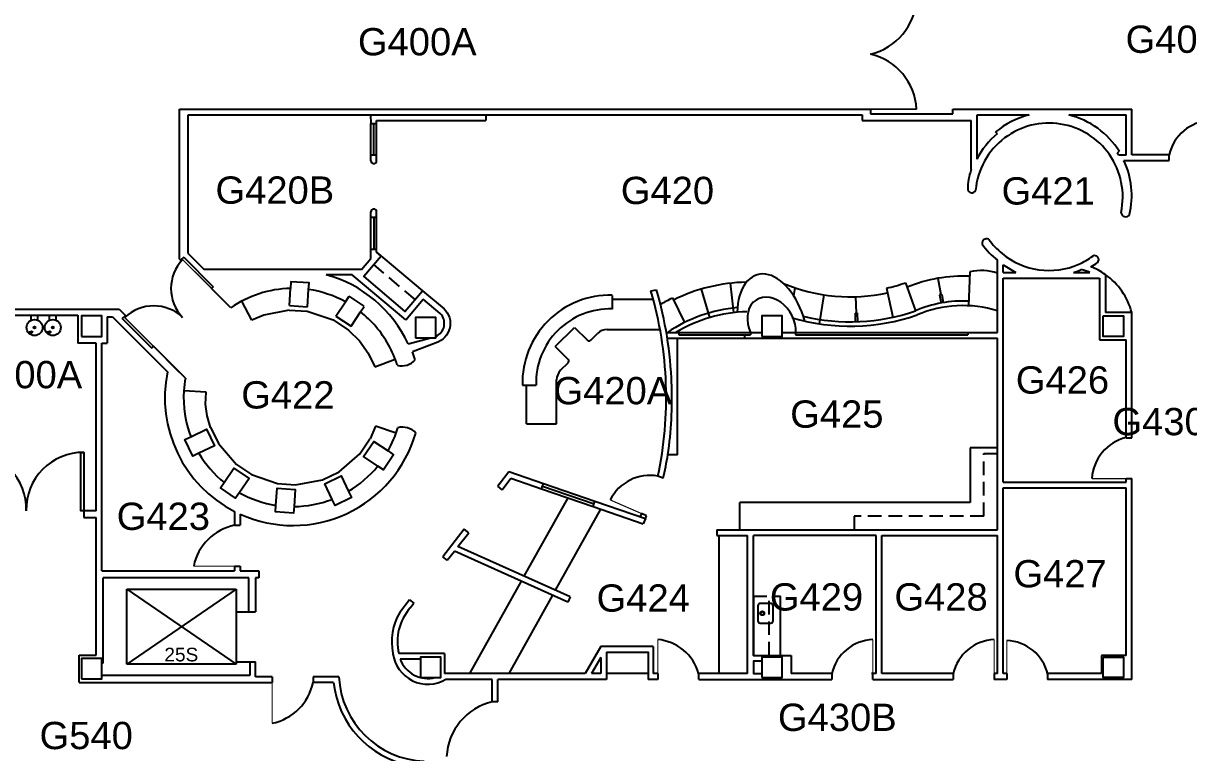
# Model space of a CAD drawing. Header units: inches. Extents: x -3386 to 4701, y -741 to 3764.
# Drawn here: x 2020 to 3045, y 1288 to 1929 of the extents above; entities that cross this region are included whole.
import ezdxf
from ezdxf.enums import TextEntityAlignment as Align

# ---------------------------------------------------------------- set-up
doc = ezdxf.new("R2010")
doc.units = ezdxf.units.IN
doc.header["$LTSCALE"] = 96
doc.header["$MEASUREMENT"] = 0
doc.linetypes.add('HIDDEN2', pattern=[0.1875, 0.125, -0.0625])
doc.layers.get('0').update_dxf_attribs({"linetype": 'CONTINUOUS'})
for name, color, linetype in [('A-ANNO-ROOM', 4, 'CONTINUOUS'), ('A-ANNO-TEXT', 4, 'CONTINUOUS'), ('A-COLS', 5, 'CONTINUOUS'), ('A-DOOR', 2, 'CONTINUOUS'), ('A-FLOR-CASE', 3, 'CONTINUOUS'), ('A-FLOR-CASE-UPPR', 3, 'HIDDEN2'), ('A-FLOR-EVTR', 1, 'CONTINUOUS'), ('A-FLOR-PFIX', 2, 'CONTINUOUS'), ('A-GLAZ', 2, 'CONTINUOUS'), ('A-GLAZ-SILL', 1, 'CONTINUOUS'), ('A-WALL-FULL', 6, 'CONTINUOUS')]:
    doc.layers.add(name, color=color, linetype=linetype)
doc.styles.add('ARIAL', font='arial.ttf')

# ---------------------------------------------------------------- blocks, each defined once
blk = doc.blocks.new('A_FP1$0$corian-ss')
for p, q in [((6.625, 0), (-6.625, 0)), ((-8.625, -2), (-8.625, -11.375)), ((8.625, -11.375), (8.625, -2)), ((-6.625, -13.375), (6.625, -13.375))]:
    blk.add_line(p, q)
for radius in [1.75, 1.5]:
    blk.add_circle((0, -3.875), radius)
for centre, start, end in [((-6.625, -2), 90, 180), ((6.625, -2), 0, 90), ((-6.625, -11.375), 180, 270), ((6.625, -11.375), 270, 0)]:
    blk.add_arc(centre, 2, start, end)
blk = doc.blocks.new('A_FP1$0$TRA_HiLo1')
for p, q in [((-16, -0.5), (16, -0.5)), ((-11, -5.2), (-11, -0.5)), ((-5, -5.2), (-5, -0.5)), ((5, -5.2), (5, -0.5)), ((11, -5.2), (11, -0.5))]:
    blk.add_line(p, q)
for points in [[(-12.5, -15.3), (-10.5, -14.8, -0.666667), (-10.3, -16.2), (-12.3, -16.3, -0.5), (-12.5, -15.3)], [(3.5, -15.3), (5.5, -14.8, -0.666667), (5.7, -16.2), (3.7, -16.3, -0.5), (3.5, -15.3)]]:
    blk.add_lwpolyline(points, format="xyb", close=True)
for centre, radius in [((-8, -11.5), 7), ((8, -11.5), 7), ((-8, -11.5), 0.875), ((8, -11.5), 0.875)]:
    blk.add_circle(centre, radius)

msp = doc.modelspace()

# ---------------------------------------------------------------- linework, layer by layer
at = {"layer": 'A-COLS'}
for points in [[(2071.5, 1653.8), (2089.5, 1653.8), (2089.5, 1671.8), (2071.5, 1671.8)], [(2969.5, 1671.8), (2987.5, 1671.8), (2987.5, 1653.8), (2969.5, 1653.8)], [(2071.5, 1352.5), (2089.5, 1352.5), (2089.5, 1370.5), (2071.5, 1370.5)], [(2969.5, 1371.8), (2987.5, 1371.8), (2987.5, 1353.8), (2969.5, 1353.8)]]:
    msp.add_lwpolyline(points, close=True, dxfattribs=at)
for points in [[(2365.1, 1652.5), (2383.1, 1652.5), (2383.1, 1670.5), (2365.1, 1670.5), (2365.1, 1652.5)], [(2669.5, 1653.8), (2687.5, 1653.8), (2687.5, 1671.8), (2669.5, 1671.8), (2669.5, 1653.8)], [(2369.5, 1353.8), (2387.5, 1353.8), (2387.5, 1371.8), (2369.5, 1371.8), (2369.5, 1353.8)], [(2669.5, 1353.8), (2687.5, 1353.8), (2687.5, 1371.8), (2669.5, 1371.8), (2669.5, 1353.8)]]:
    msp.add_lwpolyline(points, dxfattribs=at)
at = {"layer": 'A-DOOR'}
for points, const_width in [([(2765.2, 1853.6), (2805.6, 1853.6)], 1.35), ([(2160.4, 1721.4), (2185.9, 1695.9)], 1.22), ([(2109.5, 1670.4), (2134.9, 1645)], 1.22), ([(2989.8, 1528.7), (2959.8, 1528.7)], 1), ([(2563.8, 1498), (2536.3, 1510)], 1), ([(2206.1, 1451.8), (2170.1, 1451.8)], 0.75), ([(2578.1, 1357.2), (2578.1, 1387.2)], 1), ([(2767.1, 1357.2), (2767.1, 1387.2)], 1), ([(2873.8, 1357.2), (2873.8, 1387.2)], 1), ([(2885, 1356.4), (2885, 1386.4)], 1), ([(2239.2, 1349.5), (2239.2, 1313.5)], 0.75)]:
    msp.add_lwpolyline(points, dxfattribs=dict(at, const_width=const_width))
for points in [[(2023, 1500.5, 0.426394), (1972.6, 1551.8)], [(2073.5, 1551.8, 0.425578), (2023, 1500.5)]]:
    msp.add_lwpolyline(points, format="xyb", dxfattribs=at)
msp.add_lwpolyline([(2073.5, 1500.5), (2071, 1500.5), (2071, 1551.8), (2073.5, 1551.8)], close=True, dxfattribs=at)
for centre, radius, start, end in [((2753.1, 1953.2), 52.5, 283.247, 357.1418), ((2753.1, 1851), 52.5, 2.8582, 76.753), ((3065.5, 1804.7), 39, 92.8582, 166.753), ((2187.2, 1695.9), 37, 136.4003, 223.4205), ((2135, 1643.7), 37, 46.5795, 133.5997), ((2998.7, 1526.8), 39, 103.247, 177.1418), ((2571.2, 1492.6), 39, 79.5968, 153.4916), ((2215.5, 1442.4), 46.3, 101.6737, 168.3263), ((2574.4, 1346.3), 41.1, 15.4869, 84.9165), ((2769, 1348.3), 39, 92.8582, 166.753), ((2875.7, 1348.3), 39, 92.8582, 166.753), ((2883, 1347.5), 39, 13.247, 87.1418), ((2229.8, 1358.9), 46.3, 281.6737, 348.3263), ((2444.4, 1281.7), 52, 103.247, 177.1418)]:
    msp.add_arc(centre, radius, start, end, dxfattribs=at)
at = {"layer": 'A-FLOR-CASE'}
for p, q in [((2641.8, 1700.5), (2644.8, 1674.7)), ((2795.9, 1701), (2804.5, 1676.4)), ((2824.3, 1704.9), (2826.8, 1690.6)), ((2852.5, 1710.6), (2851.1, 1680.7)), ((2572.1, 1693.8), (2577.1, 1694.7)), ((2616.2, 1695.3), (2623.6, 1670.4)), ((2698.6, 1696.5), (2697.5, 1689.5)), ((2724, 1690.5), (2720, 1664.8)), ((2779, 1696.2), (2784.6, 1670.8)), ((2825.8, 1690.4), (2827.1, 1683)), ((2827.8, 1690.8), (2829, 1683.4)), ((2538.1, 1689.9), (2538.1, 1677.9)), ((2574.2, 1686.4), (2538.1, 1686.4)), ((2591, 1687.6), (2601.7, 1666.1)), ((2752, 1688.8), (2752.5, 1674.3)), ((2751.5, 1674.3), (2751.7, 1666.8)), ((2753.5, 1674.4), (2753.7, 1666.9)), ((2488, 1644.8), (2505, 1661.7)), ((2505, 1661.7), (2516.2, 1650.6)), ((2533.6, 1659.9), (2580.1, 1659.9)), ((2519.2, 1650.4), (2525.1, 1656.4)), ((2585.7, 1657.3), (2669.5, 1657.3)), ((2586.4, 1652.3), (2876.8, 1652.3)), ((2595.5, 1549.7), (2595.5, 1652.3)), ((2596.5, 1657.3), (2596.5, 1655.3)), ((2596.5, 1655.3), (2659.7, 1655.3)), ((2654.2, 1655.3), (2654.2, 1652.3)), ((2659.7, 1657.3), (2659.7, 1655.3)), ((2687.5, 1657.3), (2876.8, 1657.3)), ((2699.3, 1657.3), (2699.3, 1655.3)), ((2699.3, 1655.3), (2850.7, 1655.3)), ((2850.7, 1657.3), (2850.7, 1655.3)), ((2488, 1644.8), (2499.3, 1633.5)), ((2492.7, 1624), (2499.2, 1630.5)), ((2459.2, 1611), (2471.2, 1611)), ((2462.7, 1577), (2462.7, 1611)), ((2489.2, 1577), (2489.2, 1615.5)), ((2462.7, 1577), (2489.2, 1577)), ((2595.5, 1549.7), (2586.9, 1549.7)), ((2876.8, 1555.8), (2852.8, 1555.8)), ((2852.8, 1555.8), (2852.8, 1507.8)), ((2582.8, 1529), (2578.2, 1531)), ((2498.9, 1511.9), (2460.4, 1442.9)), ((2852.8, 1507.8), (2650.2, 1507.8)), ((2650.2, 1483.7), (2650.2, 1507.8)), ((2527.7, 1501.9), (2488, 1430.5)), ((2563.8, 1498), (2562.6, 1495.3)), ((2568.3, 1496), (2563.8, 1498)), ((2567.3, 1493.6), (2568.3, 1496)), ((2632.1, 1357.2), (2632.1, 1478.8)), ((2458, 1438.5), (2412.5, 1357.2)), ((2485.6, 1426.1), (2447.3, 1357.2))]:
    msp.add_line(p, q, dxfattribs=at)
for points in [[(2686.1, 1373.2), (2686.1, 1425.3)], [(2533.1, 1376.2), (2569.6, 1376.2), (2569.6, 1357.2), (2533.1, 1357.2)]]:
    msp.add_lwpolyline(points, dxfattribs=at)
for centre, radius, start, end in [((2862.4, 1664.9), 46.8, 72.1851, 102.2008), ((2658.7, 1551.2), 150.3, 91.0584, 116.3971), ((2747.2, 1841.5), 148.7, 282.3577, 289.1271), ((2846.3, 1578.1), 128.7, 87.3143, 112.3914), ((2937.5, 1659.7), 59.2, 14.7064, 54.9956), ((2248.5, 1599.8), 337, 2.0407, 16.2011), ((2248.5, 1599.8), 342, 2.0407, 16.1136), ((2747.3, 1842.5), 153.8, 247.6083, 282.2409), ((2846.3, 1578.1), 114.2, 99.3554, 100.3586), ((2536.1, 1613), 77, 88.5108, 181.4892), ((2659.6, 1548.8), 154.8, 116.2983, 120.7256), ((2846.3, 1578.3), 106.6, 87.306, 113.0876), ((2846.3, 1578.3), 102.6, 72.7247, 113.0876), ((2536.1, 1613), 65, 88.2356, 181.7644), ((2659.6, 1548.9), 130.7, 95.056, 123.9896), ((2659.3, 1549.6), 125.9, 91.2899, 121.2574), ((2747.3, 1842.4), 179.6, 253.5107, 289.097), ((2747.3, 1842.5), 175.8, 256.4004, 288.9893), ((2747.2, 1845), 170.7, 271.4345, 272.1057), ((2533.6, 1647.9), 12, 90, 135), ((2517.7, 1651.9), 2.08, 220.9105, 314.0495), ((2497.9, 1632), 2.02, 309.178, 45.782), ((2501.2, 1615.5), 12, 135, 180), ((2263.6, 1599.4), 321.9, 347.7264, 2.1999), ((2253.4, 1599.2), 337.2, 351.5672, 2.1662), ((2349.3, 1586.2), 240.4, 346.233, 351.2882)]:
    msp.add_arc(centre, radius, start, end, dxfattribs=at)
for centre, major_axis, ratio, start_param, end_param in [((2679.1, 1658.9), (-13.1, 49.3), 0.57666, 4.728649, 7.374694), ((2678.1, 1664.4), (-13.2, 21.7), 0.76965, 3.971725, 7.716573)]:
    msp.add_ellipse(centre, major_axis=major_axis, ratio=ratio, start_param=start_param, end_param=end_param, dxfattribs=at)
at = {"layer": 'A-FLOR-CASE-UPPR'}
for p, q in [((2364.8, 1686.2), (2328.4, 1717.1)), ((2864.8, 1495.8), (2864.8, 1550.8)), ((2864.8, 1550.8), (2876.8, 1550.8)), ((2864.8, 1495.8), (2750.8, 1495.8)), ((2750.8, 1495.8), (2750.8, 1483.7)), ((2662.1, 1425.3), (2686.1, 1425.3)), ((2676.1, 1373.2), (2676.1, 1425.3))]:
    msp.add_line(p, q, dxfattribs=at)
at = {"layer": 'A-FLOR-EVTR'}
for p, q in [((2111.5, 1431.5), (2207.5, 1431.5)), ((2111.5, 1365.5), (2111.5, 1431.5)), ((2111.5, 1431.5), (2207.5, 1365.5)), ((2207.5, 1431.5), (2111.5, 1365.5)), ((2207.5, 1431.5), (2207.5, 1365.5)), ((2207.5, 1365.5), (2111.5, 1365.5))]:
    msp.add_line(p, q, dxfattribs=at)
at = {"layer": 'A-GLAZ'}
for p, q in [((2328.5, 1813.1), (2328.5, 1841.1)), ((2328.5, 1758.3), (2328.5, 1730.3)), ((2476.8, 1522.1), (2522.1, 1506.5))]:
    msp.add_line(p, q, dxfattribs=at)
at = {"layer": 'A-GLAZ-SILL'}
for p, q in [((2326, 1813.1), (2326, 1841.1)), ((2326.1, 1841.1), (2331, 1841.1)), ((2331, 1813.1), (2331, 1841.1)), ((2331, 1813.1), (2326, 1813.1)), ((2331, 1758.3), (2326, 1758.3)), ((2326, 1730.3), (2326, 1758.3)), ((2331, 1730.3), (2331, 1758.3)), ((2331, 1730.3), (2326, 1730.3)), ((2475.9, 1519.7), (2521.3, 1504.2)), ((2477.6, 1524.5), (2522.9, 1508.9))]:
    msp.add_line(p, q, dxfattribs=at)
at = {"layer": 'A-WALL-FULL'}
for p, q in [((2157.6, 1853.6), (2765.2, 1853.6)), ((2157.6, 1721.7), (2157.6, 1853.6)), ((2165.2, 1848.6), (2757.7, 1848.6)), ((2165.2, 1726.7), (2165.2, 1848.6)), ((2326.1, 1841.1), (2326, 1848.6)), ((2427, 1848.6), (2427, 1843.8)), ((2757.7, 1848.6), (2757.7, 1843.8)), ((2765.2, 1853.6), (2765.2, 1849.5)), ((2765.2, 1849.5), (2837.5, 1849.5)), ((2837.5, 1849.5), (2837.5, 1853.6)), ((2837.5, 1853.6), (2994.8, 1853.6)), ((2858.7, 1848.6), (2904.5, 1848.6)), ((2858.7, 1809.8), (2858.7, 1848.6)), ((2858.7, 1848.6), (2904.5, 1848.6)), ((2858.7, 1809.8), (2858.7, 1848.6)), ((2939.5, 1848.6), (2989.8, 1848.6)), ((2945.8, 1848.6), (2989.8, 1848.6)), ((2989.8, 1813.2), (2989.8, 1848.6)), ((2989.8, 1813.2), (2989.8, 1848.6)), ((2994.8, 1813.6), (2994.8, 1853.6)), ((2331, 1843.8), (2427, 1843.8)), ((2331, 1841.1), (2331, 1843.8)), ((2757.7, 1843.8), (2853.7, 1843.8)), ((2853.7, 1800.5), (2853.7, 1843.8)), ((2876.4, 1832.1), (2875.1, 1833.7)), ((2326, 1808.3), (2326, 1813.1)), ((2331, 1808.3), (2331, 1813.1)), ((2982.3, 1815.3), (2983.8, 1816.6)), ((2989.8, 1813.2), (2983.5, 1813.2)), ((2989.8, 1813.2), (2983.5, 1813.2)), ((3027.6, 1813.6), (2994.8, 1813.6)), ((3027.6, 1808.6), (3027.6, 1813.6)), ((2987.8, 1808.6), (3027.6, 1808.6)), ((2326, 1758.3), (2326, 1763.3)), ((2331, 1758.3), (2331, 1763.3)), ((2157.6, 1721.7), (2158.6, 1720.8)), ((2161.4, 1723.5), (2158.6, 1720.8)), ((2161.4, 1723.5), (2187.4, 1697.5)), ((2165.2, 1726.7), (2179.3, 1712.7)), ((2317.8, 1712.8), (2326, 1722.2)), ((2326, 1722.2), (2326, 1730.3)), ((2331, 1727.9), (2331, 1730.3)), ((2331, 1727.9), (2371.3, 1693.8)), ((2334.8, 1724.6), (2331, 1727.9)), ((2334.8, 1724.6), (2331, 1727.9)), ((2317.8, 1712.8), (2179.3, 1712.7)), ((2876.8, 1657.3), (2876.8, 1720.9)), ((2881.8, 1710.1), (2881.8, 1716.8)), ((2881.8, 1716.8), (2892.9, 1710.1)), ((2881.8, 1710.1), (2881.8, 1716.8)), ((2881.8, 1716.8), (2892.9, 1710.1)), ((2309.6, 1708), (2286.6, 1708)), ((2356.5, 1668.3), (2309.6, 1708)), ((2881.8, 1710.1), (2892.9, 1710.1)), ((2881.8, 1710.1), (2892.9, 1710.1)), ((2881.8, 1525.7), (2881.8, 1705.1)), ((2881.8, 1705.1), (2966.5, 1705.1)), ((2943.5, 1710.1), (2957.9, 1710.1)), ((2943.5, 1710.1), (2957.9, 1710.1)), ((2966.5, 1705.1), (2966.5, 1650.8)), ((2971.5, 1708.2), (2971.5, 1674.8)), ((2187.4, 1697.5), (2185.8, 1696)), ((2187.4, 1697.5), (2185.8, 1696)), ((2202.8, 1679), (2185.8, 1696)), ((2254.3, 1680.9), (2255.2, 1695.9)), ((2270.3, 1679.9), (2271.2, 1695.2)), ((2221.3, 1668), (2212.4, 1684.8)), ((2295.1, 1671.6), (2303.5, 1684.3)), ((2303.5, 1684.3), (2306.7, 1689.1)), ((2316.8, 1675.4), (2320, 1680.2)), ((2356.5, 1668.3), (2372, 1686.6)), ((2386.9, 1674), (2372, 1686.6)), ((1980.3, 1677.9), (2104.6, 1677.9)), ((2008.3, 1672.6), (2068.3, 1672.6)), ((2068.3, 1672.6), (2068.3, 1647.8)), ((2094.1, 1671.1), (2098.7, 1671.1)), ((2094.1, 1671.1), (2094.1, 1647.8)), ((2098.7, 1671.1), (2147.1, 1622.7)), ((2104.6, 1677.9), (2110.1, 1672.3)), ((2107.4, 1669.5), (2110.1, 1672.3)), ((2231.7, 1672.6), (2221.3, 1668)), ((2254, 1676.9), (2231.7, 1672.6)), ((2254, 1676.9), (2270, 1675.9)), ((2270, 1675.9), (2292.9, 1668.3)), ((2308.5, 1662.8), (2316.8, 1675.4)), ((2994.8, 1674.8), (2971.5, 1674.8)), ((2994.8, 1564.7), (2994.8, 1674.8)), ((2107.4, 1669.5), (2133.4, 1643.5)), ((2292.9, 1668.3), (2306.3, 1659.4)), ((2306.3, 1659.4), (2315.8, 1650)), ((2315.8, 1650), (2323.6, 1639.1)), ((2358.8, 1647.2), (2378.6, 1652.5)), ((2876.8, 1483.7), (2876.8, 1652.3)), ((2966.5, 1650.8), (2989.8, 1650.8)), ((2989.8, 1564.7), (2989.8, 1650.8)), ((2084.5, 1647.8), (2068.3, 1647.8)), ((2084.5, 1500.5), (2084.5, 1647.8)), ((2089.5, 1447.5), (2089.5, 1647.8)), ((2089.5, 1647.8), (2094.1, 1647.8)), ((2134.9, 1645.1), (2133.4, 1643.5)), ((2134.9, 1645.1), (2133.4, 1643.5)), ((2157.8, 1622.2), (2134.9, 1645.1)), ((2162.9, 1617.1), (2134.9, 1645.1)), ((2323.6, 1639.1), (2329.4, 1627)), ((2329.4, 1627), (2347.2, 1633.7)), ((2181, 1604.8), (2161.5, 1606)), ((2180.6, 1594.3), (2181, 1604.8)), ((2182.1, 1584), (2180.6, 1594.3)), ((2185, 1573.8), (2182.1, 1584)), ((2185, 1573.9), (2192, 1559.5)), ((2330, 1574.9), (2325.2, 1563.8)), ((2348.1, 1568.6), (2330, 1574.9)), ((2192, 1559.5), (2207.8, 1541.2)), ((2316.2, 1550.5), (2325.1, 1563.8)), ((2989.8, 1564.7), (2994.8, 1564.7)), ((2297.9, 1534.7), (2316.2, 1550.5)), ((2207.8, 1541.2), (2221.1, 1532.3)), ((2221.1, 1532.3), (2243.9, 1524.3)), ((2259.8, 1523.2), (2283.5, 1527.7)), ((2283.5, 1527.7), (2297.9, 1534.7)), ((2438.8, 1524), (2447.3, 1534.9)), ((2441.3, 1519), (2449, 1529)), ((2447.3, 1534.9), (2477.6, 1524.5)), ((2449, 1529), (2475.9, 1519.7)), ((2989.8, 1525.7), (2989.8, 1528.7)), ((2989.8, 1528.7), (2994.8, 1528.7)), ((2994.8, 1352.2), (2994.8, 1528.7)), ((2243.9, 1524.3), (2259.8, 1523.2)), ((2438.8, 1524), (2437.4, 1522.1)), ((2441.3, 1519), (2437.4, 1522.1)), ((2475.9, 1519.7), (2477.6, 1524.5)), ((2881.8, 1525.7), (2989.8, 1525.7)), ((2881.8, 1357.2), (2881.8, 1520.7)), ((2881.8, 1520.7), (2989.8, 1520.7)), ((2989.8, 1373.2), (2989.8, 1520.7)), ((2521.3, 1504.2), (2522.9, 1508.9)), ((2522.9, 1508.9), (2567.3, 1493.6)), ((2084.5, 1500.5), (2073.5, 1500.5)), ((2073.5, 1500.5), (2073.5, 1494.5)), ((2206.1, 1499.9), (2206.1, 1487.7)), ((2211.1, 1497.5), (2211.1, 1487.7)), ((2521.3, 1504.2), (2565.3, 1489)), ((2073.5, 1494.5), (2084.5, 1494.5)), ((2084.5, 1373.5), (2084.5, 1494.5)), ((2206.1, 1487.8), (2211.1, 1487.8)), ((2206.1, 1487.7), (2211.1, 1487.7)), ((2567.3, 1493.6), (2565.3, 1489)), ((2408, 1484.2), (2389.2, 1460)), ((2402.4, 1469), (2411.9, 1481.2)), ((2411.9, 1481.2), (2408, 1484.2)), ((2630.1, 1483.7), (2876.8, 1483.7)), ((2630.1, 1483.7), (2630.1, 1478.8)), ((2630.1, 1478.8), (2657.1, 1478.8)), ((2657.1, 1357.2), (2657.1, 1478.8)), ((2770.1, 1478.8), (2662.1, 1478.8)), ((2662.1, 1373.2), (2662.1, 1478.8)), ((2770.1, 1357.2), (2770.1, 1478.8)), ((2775.1, 1357.2), (2775.1, 1478.8)), ((2775.1, 1478.8), (2876.8, 1478.8)), ((2876.8, 1357.2), (2876.8, 1478.8)), ((2393.1, 1457), (2399.3, 1465)), ((2499, 1420.1), (2399.3, 1465)), ((2501, 1424.7), (2402.4, 1469)), ((2393.1, 1457), (2389.2, 1460)), ((2089.5, 1447.5), (2206.1, 1447.5)), ((2206.1, 1451.8), (2211.1, 1451.8)), ((2206.1, 1451.8), (2206.1, 1447.5)), ((2211.1, 1451.8), (2211.1, 1447.5)), ((2211.1, 1447.5), (2227.5, 1447.5)), ((2227.5, 1447.5), (2227.5, 1441.5)), ((2090.5, 1366.5), (2090.5, 1441.5)), ((2218.5, 1441.5), (2090.5, 1441.5)), ((2218.5, 1411.5), (2218.5, 1441.5)), ((2227.5, 1441.5), (2224.5, 1441.5)), ((2224.5, 1441.5), (2224.5, 1411.5)), ((2501, 1424.7), (2499, 1420.1)), ((2359.8, 1422.1), (2351.3, 1411)), ((2359.8, 1422.1), (2363.6, 1419.1)), ((2360.5, 1415.1), (2363.6, 1419.1)), ((2207.5, 1411.5), (2224.5, 1411.5)), ((2069.5, 1349.5), (2069.5, 1373.5)), ((2069.5, 1373.5), (2084.5, 1373.5)), ((2390.5, 1374.9), (2350.4, 1374.9)), ((2390.5, 1374.9), (2390.5, 1357.2)), ((2528.1, 1381.2), (2514.2, 1357.2)), ((2574.1, 1381.2), (2528.1, 1381.2)), ((2533.1, 1376.2), (2533.1, 1352.2)), ((2574.1, 1381.2), (2574.1, 1357.2)), ((2695.3, 1373.2), (2695.3, 1357.2)), ((2989.8, 1373.2), (2968, 1373.2)), ((2968, 1373.2), (2968, 1357.2)), ((2090.5, 1366.5), (2089.5, 1366.5)), ((2207.5, 1367.5), (2224.5, 1367.5)), ((2219.5, 1367.5), (2219.5, 1355.5)), ((2224.5, 1354.5), (2224.5, 1367.5)), ((2369.5, 1369.9), (2351.7, 1369.9)), ((2528.1, 1371.3), (2519.9, 1357.2)), ((2528.1, 1371.3), (2528.1, 1357.2)), ((2219.5, 1355.5), (2089.5, 1355.5)), ((2239.2, 1354.5), (2224.5, 1354.5)), ((2239.2, 1354.5), (2239.2, 1349.5)), ((2297.8, 1354.5), (2275.2, 1354.5)), ((2275.2, 1354.5), (2275.2, 1349.5)), ((2514.2, 1357.2), (2390.5, 1357.2)), ((2432.5, 1352.2), (2391.9, 1352.2)), ((2432.5, 1332.3), (2432.5, 1352.2)), ((2533.1, 1352.2), (2437.5, 1352.2)), ((2437.5, 1332.3), (2437.5, 1352.2)), ((2528.1, 1357.2), (2519.9, 1357.2)), ((2569.6, 1357.2), (2569.6, 1352.2)), ((2578.1, 1352.2), (2569.6, 1352.2)), ((2578.1, 1357.2), (2574.1, 1357.2)), ((2578.1, 1357.2), (2578.1, 1352.2)), ((2657.1, 1357.2), (2614.1, 1357.2)), ((2614.1, 1352.2), (2614.1, 1357.2)), ((2614.1, 1352.2), (2731.1, 1352.2)), ((2731.1, 1357.2), (2695.3, 1357.2)), ((2731.1, 1357.2), (2731.1, 1352.2)), ((2770.1, 1357.2), (2766.1, 1357.2)), ((2767.1, 1352.2), (2767.1, 1357.2)), ((2767.1, 1352.2), (2837.8, 1352.2)), ((2837.8, 1357.2), (2775.1, 1357.2)), ((2837.8, 1357.2), (2837.8, 1352.2)), ((2876.8, 1357.2), (2873.8, 1357.2)), ((2873.8, 1357.2), (2873.8, 1352.2)), ((2884.8, 1352.2), (2873.8, 1352.2)), ((2884.8, 1357.2), (2881.8, 1357.2)), ((2884.8, 1357.2), (2884.8, 1352.2)), ((2920.8, 1357.2), (2920.8, 1352.2)), ((2968, 1357.2), (2920.8, 1357.2)), ((2994.8, 1352.2), (2920.8, 1352.2)), ((2069.5, 1349.5), (2239.2, 1349.5)), ((2293.1, 1349.5), (2275.2, 1349.5)), ((2437.5, 1332.3), (2432.5, 1332.3))]:
    msp.add_line(p, q, dxfattribs=at)
msp.add_lwpolyline([(2335, 1724.4), (2319.7, 1706.4), (2355.9, 1675.7), (2371.4, 1694), (2390.2, 1678.1, -0.571258), (2383.3, 1648.3), (2362.4, 1640.2)], format="xyb", dxfattribs=at)
for points in [[(2271.2, 1694.9), (2271.6, 1700.9), (2255.6, 1701.9), (2255.2, 1695.9)], [(2254.3, 1680.9), (2270.3, 1679.9)], [(2320.1, 1680.3), (2306.7, 1689.1)], [(2295.1, 1671.6), (2308.5, 1662.8)], [(2167.8, 1565.5), (2181.4, 1572.1), (2188.4, 1557.7), (2174.6, 1551.1)], [(2174.8, 1551.1), (2169.5, 1548.6), (2162.5, 1563), (2167.8, 1565.5)], [(2332.1, 1539.8), (2319.5, 1548.3), (2328.5, 1561.5), (2341, 1553.1)], [(2341, 1553.1), (2345.9, 1549.8), (2336.9, 1536.5), (2332.1, 1539.8)], [(2197.1, 1525.4), (2205.6, 1537.9), (2218.8, 1528.9), (2210.3, 1516.4)], [(2291.9, 1510.5), (2285.3, 1524.1), (2299.7, 1531.1), (2306.3, 1517.3)], [(2210.3, 1516.4), (2207, 1511.6), (2193.8, 1520.5), (2197.1, 1525.4)], [(2242.5, 1505.2), (2243.6, 1520.3), (2259.5, 1519.2), (2258.4, 1504.1)], [(2306.2, 1517.5), (2308.8, 1512.2), (2294.4, 1505.2), (2291.9, 1510.5)], [(2258.4, 1504.1), (2258, 1498.3), (2242.1, 1499.4), (2242.5, 1505.2)], [(2662.1, 1425.3), (2662.1, 1373.2), (2695.3, 1373.2)], [(2669.5, 1368.3), (2662.1, 1368.3), (2662.1, 1357.2), (2669.5, 1357.2)]]:
    msp.add_lwpolyline(points, dxfattribs=at)
for centre, radius, start, end in [((2922, 1777.7), 73, 103.881, 129.9769), ((2922, 1777.7), 73, 32.1407, 76.119), ((2922, 1776.6), 64.8, 34.9763, 126.9963), ((2922, 1776.6), 64.8, 126.9963, 175.0786), ((2922, 1777.7), 71, 130.0013, 153.1961), ((2922, 1776.6), 64.8, 347.6677, 34.9763), ((2922, 1777.7), 71, 29.9808, 31.9666), ((2328.5, 1808.3), 2.5, 180, 0), ((2922, 1777.7), 72.7, 346.6877, 25.1369), ((2899.3, 1783.3), 48.8, 159.3996, 180.4095), ((2854.2, 1783.9), 3.76, 194.65, 331.6828), ((2328.5, 1763.3), 2.5, 0, 180), ((2989.3, 1763.1), 4.05, 185.3805, 328.1582), ((2867.2, 1735.7), 4.02, 62.7275, 191.064), ((2922, 1777.7), 72.7, 216.0628, 231.4623), ((2922, 1776.6), 64.8, 215.1554, 230.3784), ((2922, 1776.6), 64.8, 230.3784, 293.7848), ((2922, 1776.6), 64.8, 293.7848, 306.4536), ((2962.1, 1721.3), 3.55, 315.1878, 116.5653), ((2922, 1777.7), 71, 287.6231, 293.5064), ((2922, 1777.7), 71, 287.6231, 293.5064), ((2936.2, 1658.3), 56.1, 67.2344, 75.4011), ((2936.2, 1658.3), 56.1, 67.2344, 75.4011), ((2922, 1777.7), 72.7, 300.4455, 305.8479), ((2936.2, 1658.3), 61.1, 54.715, 68.2477), ((2257.3, 1600), 111.9, 24.9324, 74.8368), ((2258.2, 1597.3), 98.8, 91.7262, 124.1666), ((2255.5, 1595.1), 101.3, 61.6975, 81.0836), ((2257.3, 1600.1), 96, 40.5041, 51.692), ((2378, 1665.2), 12.5, 294.2661, 44.7223), ((2256.5, 1599.5), 97, 17.3585, 40.4476), ((2251.7, 1598.2), 118.4, 17.2216, 20.7389), ((2353.3, 1642.8), 14.9, 253.7362, 320.6085), ((2257.3, 1600), 112.5, 168.3848, 242.9389), ((2257.4, 1600.1), 96, 169.7802, 176.4704), ((2257.3, 1600.1), 96, 176.4689, 201.1091), ((2257.3, 1600), 112.5, 245.764, 343.863), ((2257.3, 1600.1), 96, 330.6761, 343.9004), ((2353.8, 1558.3), 15.7, 42.1952, 105.6166), ((2257.5, 1600.2), 96.2, 210.6961, 231.0946), ((2256.9, 1601), 96.9, 300.6245, 320.8789), ((2257.8, 1601.4), 97.4, 240.8103, 260.9544), ((2256.1, 1607.1), 103, 271.2953, 290.3106), ((2393.6, 1385.4), 44.4, 138.1755, 193.7612), ((2393.6, 1385.4), 49.4, 148.8835, 192.3461), ((2376.1, 1379), 31.1, 187.6702, 300.5483), ((2376.1, 1379), 26.1, 200.5298, 284.3608), ((2375.9, 1358.3), 78.2, 182.821, 267.7375), ((2375.9, 1358.3), 83.2, 186.1069, 258.9811)]:
    msp.add_arc(centre, radius, start, end, dxfattribs=at)

# ---------------------------------------------------------------- block references
at = {"layer": 'A-FLOR-PFIX'}
msp.add_blockref('A_FP1$0$TRA_HiLo1', (2038.3, 1673.1), dxfattribs=at)
at = {"layer": 'A-FLOR-PFIX', "rotation": 90}
msp.add_blockref('A_FP1$0$corian-ss', (2666.1, 1410.3), dxfattribs=at)

# ---------------------------------------------------------------- texts
at = {"layer": 'A-ANNO-ROOM', "style": 'ARIAL'}
for s, p in [('G400', (3030.3, 1903.2)), ('G400A', (2366.7, 1901)), ('G420B', (2241.5, 1770.5)), ('G420', (2586.6, 1770.2)), ('G421', (2921.3, 1769.8)), ('G100A', (2020, 1608.2)), ('G426', (2933.8, 1603.5)), ('G422', (2253, 1590.4)), ('G420A', (2538.6, 1594.1)), ('G425', (2735.5, 1573.5)), ('G430A', (3029.9, 1566.9)), ('G423', (2143.5, 1483.6)), ('G427', (2931.7, 1433.1)), ('G424', (2565.3, 1411.7)), ('G429', (2717.6, 1412.7)), ('G428', (2827.1, 1412.7)), ('G430B', (2735.9, 1306.8)), ('G540', (2075.7, 1290.8))]:
    msp.add_text(s, height=24, dxfattribs=at).set_placement(p, align=Align.CENTER)
at = {"layer": 'A-ANNO-TEXT', "insert": (2159.3, 1373.9), "char_height": 12, "width": 38.515, "attachment_point": 5, "style": 'ARIAL'}
msp.add_mtext('25S', dxfattribs=at)

doc.saveas('drawing.dxf')
